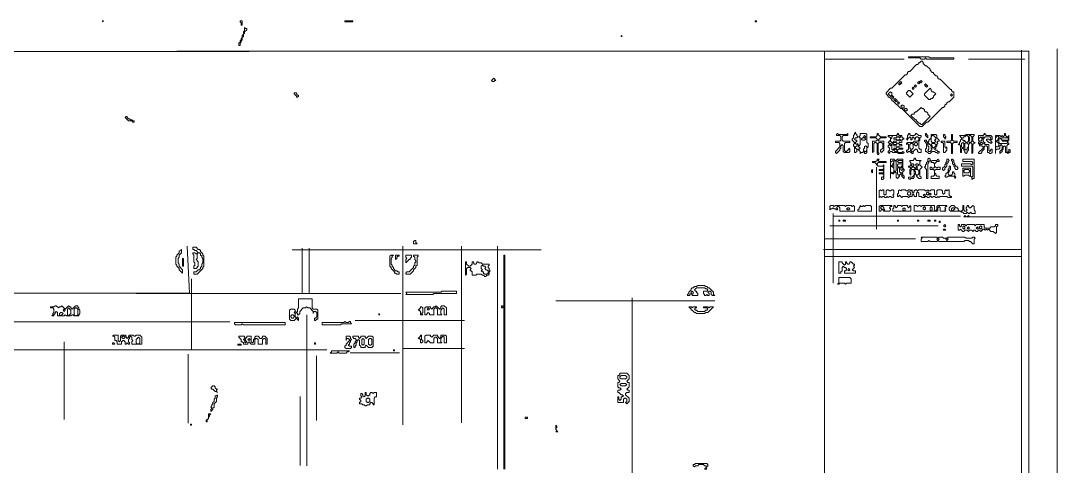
# Model space of a CAD drawing. Extents: x 12 to 2459, y 13 to 1740.
# Drawn here: x 1514 to 2433, y 1344 to 1740 of the extents above; entities that cross this region are included whole.
import ezdxf

# ---------------------------------------------------------------- set-up
doc = ezdxf.new("R2010")
doc.units = 0
for name, color, linetype, lineweight in [('TRACE_CURVE', 6, 'Continuous', 0), ('TRACE_STRAIGHT', 5, 'Continuous', 0), ('TRACE_TEXT_SYMBOL', 6, 'Continuous', 0)]:
    doc.layers.add(name, color=color, linetype=linetype, lineweight=lineweight)

msp = doc.modelspace()

# ---------------------------------------------------------------- linework, layer by layer
at = {"layer": 'TRACE_CURVE', "color": 6}
msp.add_lwpolyline([(1943, 1342), (1943, 1532), (1942, 1532), (1942, 1342)], dxfattribs=at)
at = {"layer": 'TRACE_STRAIGHT', "color": 5}
for p, q in [((1281, 1712.64), (1716, 1712.64)), ((1651.86, 1713.1), (2407.71, 1713.1)), ((2226.37, 1713.1), (2226.37, 282)), ((2401.25, 1714), (2401.25, 52)), ((2407.71, 1713.1), (2407.71, 52)), ((2432.84, 1715.13), (2432.84, 24)), ((2226.37, 1706), (2297, 1706)), ((2354, 1706), (2404, 1706)), ((2272.5, 1610), (2272.5, 1555)), ((2234, 1569), (2234, 1507)), ((2234, 1566.65), (2346.87, 1566.65)), ((2231.11, 1558), (2327.11, 1558)), ((2226.37, 1546.5), (2307.03, 1546.5)), ((1661, 1540), (1663.09, 1498.27)), ((1754.37, 1536.74), (1975, 1536.74)), ((1763.21, 1538), (1763.21, 1497.89)), ((1769.4, 1538), (1769.4, 1497.89)), ((1852.33, 1540), (1852.33, 1381.37)), ((1904.5, 1540), (1904.5, 1383)), ((1936.31, 1540), (1936.31, 1342)), ((2225.62, 1536.88), (2401.25, 1536.88)), ((2226.37, 1530.65), (2401.25, 1530.65)), ((1665, 1511), (1665, 1447.89)), ((1300.63, 1498.27), (1663.09, 1498.27)), ((1616, 1497.98), (1758.13, 1497.98)), ((1729.36, 1497.89), (1850.63, 1497.89)), ((1988.12, 1491.41), (2129, 1491.41)), ((2055.66, 1494), (2055.66, 894.88)), ((1100, 1472.81), (1699, 1472.81)), ((1767.39, 1478.97), (1767.39, 1344.97)), ((1810, 1474), (1907, 1474)), ((1551.95, 1455), (1551.95, 1386)), ((1313, 1447.89), (1785, 1447.89)), ((1662.04, 1443.88), (1662.04, 1382.62)), ((1805.63, 1445.25), (1849.38, 1445.25)), ((1852.33, 1449), (1907, 1449)), ((1775.9, 1442.63), (1775.9, 1385.12)), ((1761.41, 1406.39), (1761.41, 1345.13))]:
    msp.add_line(p, q, dxfattribs=at)
at = {"layer": 'TRACE_TEXT_SYMBOL', "color": 6}
for points in [[(1586, 1740), (1586, 1739), (1587, 1740)], [(1708, 1740), (1708, 1739), (1709, 1738), (1709, 1736), (1710, 1736), (1710, 1740)], [(1801, 1740), (1808, 1740), (1808, 1739), (1801, 1739)], [(2165, 1740), (2166, 1740), (2166, 1739), (2165, 1739)], [(1712, 1734), (1712, 1731), (1711, 1730), (1711, 1728), (1710, 1727), (1710, 1725), (1709, 1724), (1709, 1723), (1708, 1722), (1708, 1721), (1707, 1720), (1707, 1718), (1708, 1718), (1708, 1720), (1709, 1721), (1709, 1722), (1710, 1723), (1710, 1725), (1711, 1726), (1711, 1728), (1712, 1729), (1712, 1730), (1714, 1732), (1714, 1733), (1713, 1733)], [(2046, 1727), (2046, 1726), (2047, 1726)], [(2312, 1704), (2311, 1703), (2310, 1703), (2310, 1702), (2309, 1701), (2308, 1701), (2302, 1695), (2301, 1695), (2300, 1694), (2300, 1693), (2299, 1692), (2298, 1692), (2286, 1680), (2285, 1680), (2281, 1676), (2281, 1675), (2283, 1673), (2283, 1672), (2284, 1672), (2286, 1670), (2286, 1669), (2287, 1669), (2294, 1662), (2295, 1662), (2311, 1646), (2313, 1646), (2317, 1650), (2318, 1650), (2331, 1663), (2332, 1663), (2333, 1664), (2333, 1665), (2334, 1666), (2335, 1666), (2335, 1667), (2336, 1668), (2337, 1668), (2341, 1672), (2341, 1677), (2340, 1677), (2339, 1678), (2339, 1679), (2338, 1679), (2329, 1688), (2328, 1688), (2327, 1689), (2327, 1690), (2326, 1691), (2325, 1691), (2323, 1693), (2323, 1694), (2322, 1694), (2320, 1696), (2320, 1697), (2317, 1700), (2316, 1700), (2314, 1702), (2314, 1703), (2313, 1704)], [(2301, 1708), (2301, 1707), (2311, 1707), (2312, 1706), (2315, 1706), (2316, 1707), (2317, 1706), (2341, 1706), (2341, 1707), (2320, 1707), (2319, 1708)], [(1933, 1689), (1931, 1687), (1932, 1686), (1933, 1686), (1934, 1687), (1935, 1687)], [(2292, 1684), (2293, 1685), (2294, 1684), (2293, 1683)], [(2293, 1685), (2294, 1686), (2295, 1685), (2294, 1684)], [(2306, 1682), (2307, 1683), (2308, 1682), (2307, 1681)], [(2309, 1685), (2310, 1686), (2311, 1685), (2310, 1684)], [(2311, 1686), (2312, 1687), (2313, 1686), (2312, 1685)], [(2315, 1683), (2316, 1684), (2317, 1683), (2316, 1682)], [(2316, 1682), (2317, 1683), (2318, 1682), (2317, 1681)], [(1756, 1676), (1756, 1675), (1758, 1673), (1758, 1672), (1759, 1672), (1760, 1673), (1760, 1674), (1759, 1674), (1758, 1675), (1758, 1676)], [(2285, 1677), (2286, 1676), (2286, 1674), (2285, 1673), (2283, 1675)], [(2285, 1673), (2286, 1674), (2287, 1673), (2286, 1672)], [(2301, 1678), (2302, 1678), (2305, 1675), (2302, 1672), (2299, 1675), (2299, 1676)], [(2304, 1680), (2305, 1681), (2306, 1680), (2305, 1679)], [(2320, 1680), (2321, 1679), (2321, 1678), (2322, 1677), (2323, 1677), (2325, 1675), (2323, 1673), (2323, 1672), (2322, 1671), (2321, 1671), (2320, 1670), (2319, 1670), (2315, 1674), (2315, 1675)], [(2338, 1674), (2339, 1675), (2340, 1674), (2339, 1673)], [(2286, 1672), (2287, 1673), (2288, 1672), (2287, 1671)], [(2288, 1670), (2289, 1671), (2290, 1670), (2289, 1669)], [(2289, 1669), (2290, 1670), (2291, 1669), (2290, 1668)], [(2291, 1667), (2292, 1668), (2293, 1667), (2292, 1666)], [(2294, 1664), (2295, 1665), (2296, 1665), (2297, 1664), (2297, 1663), (2296, 1662)], [(1607, 1655), (1606, 1654), (1609, 1651), (1612, 1651), (1613, 1650), (1614, 1650), (1614, 1651), (1613, 1651), (1612, 1652), (1611, 1652), (1610, 1653), (1609, 1653), (1608, 1654), (1608, 1655)], [(2297, 1661), (2298, 1662), (2299, 1662), (2300, 1661), (2299, 1660), (2298, 1660)], [(2312, 1663), (2313, 1662), (2314, 1662), (2315, 1661), (2315, 1660), (2316, 1659), (2317, 1659), (2318, 1658), (2318, 1657), (2320, 1655), (2313, 1648), (2312, 1648), (2311, 1649), (2310, 1649), (2308, 1651), (2308, 1652), (2307, 1652), (2303, 1656), (2304, 1657), (2306, 1657), (2306, 1658), (2307, 1659), (2308, 1659)], [(2238, 1640), (2237, 1639), (2237, 1638), (2240, 1638), (2241, 1637), (2241, 1634), (2240, 1633), (2236, 1633), (2236, 1632), (2239, 1632), (2240, 1631), (2240, 1628), (2236, 1624), (2236, 1623), (2237, 1622), (2240, 1625), (2240, 1626), (2241, 1627), (2241, 1629), (2242, 1630), (2243, 1629), (2243, 1624), (2244, 1623), (2248, 1623), (2249, 1624), (2249, 1626), (2248, 1627), (2248, 1626), (2246, 1624), (2245, 1624), (2244, 1625), (2244, 1631), (2245, 1632), (2249, 1632), (2249, 1633), (2243, 1633), (2242, 1634), (2242, 1637), (2243, 1638), (2247, 1638), (2247, 1640), (2246, 1639), (2239, 1639)], [(2254, 1641), (2253, 1640), (2253, 1639), (2252, 1638), (2252, 1636), (2251, 1635), (2251, 1634), (2253, 1632), (2253, 1631), (2252, 1630), (2252, 1629), (2253, 1628), (2253, 1623), (2254, 1623), (2255, 1624), (2255, 1625), (2256, 1626), (2258, 1624), (2258, 1622), (2259, 1623), (2260, 1623), (2261, 1624), (2262, 1623), (2262, 1622), (2263, 1622), (2264, 1623), (2264, 1627), (2265, 1628), (2265, 1631), (2264, 1632), (2264, 1639), (2263, 1640), (2258, 1640), (2258, 1638), (2257, 1637), (2256, 1637), (2255, 1638), (2255, 1639), (2254, 1640)], [(2255, 1636), (2256, 1637), (2257, 1637), (2258, 1636), (2258, 1630), (2257, 1629), (2256, 1630), (2256, 1631), (2255, 1630), (2254, 1631), (2254, 1632), (2255, 1633), (2255, 1634), (2254, 1634), (2253, 1635), (2254, 1636)], [(2261, 1637), (2262, 1638), (2263, 1637), (2262, 1636)], [(2273, 1640), (2273, 1638), (2272, 1637), (2267, 1637), (2267, 1636), (2272, 1636), (2273, 1635), (2273, 1634), (2272, 1633), (2269, 1633), (2269, 1623), (2270, 1624), (2270, 1631), (2271, 1632), (2272, 1632), (2273, 1631), (2273, 1622), (2274, 1621), (2275, 1622), (2274, 1623), (2274, 1631), (2275, 1632), (2277, 1632), (2278, 1631), (2278, 1627), (2276, 1625), (2276, 1624), (2277, 1623), (2279, 1625), (2279, 1633), (2275, 1633), (2274, 1634), (2276, 1636), (2281, 1636), (2281, 1637), (2276, 1637), (2274, 1639), (2274, 1640)], [(2291, 1640), (2291, 1639), (2290, 1638), (2283, 1638), (2283, 1637), (2284, 1637), (2285, 1636), (2285, 1634), (2283, 1632), (2284, 1631), (2284, 1630), (2283, 1629), (2283, 1628), (2284, 1627), (2284, 1625), (2283, 1624), (2283, 1623), (2284, 1622), (2284, 1623), (2285, 1624), (2286, 1624), (2287, 1623), (2291, 1623), (2292, 1622), (2296, 1622), (2297, 1623), (2296, 1624), (2295, 1623), (2292, 1623), (2291, 1624), (2291, 1625), (2292, 1626), (2296, 1626), (2296, 1627), (2293, 1627), (2292, 1628), (2293, 1629), (2295, 1629), (2295, 1630), (2293, 1630), (2292, 1631), (2293, 1632), (2295, 1632), (2295, 1634), (2296, 1635), (2297, 1635), (2295, 1637), (2295, 1638), (2293, 1638), (2292, 1639), (2292, 1640)], [(2286, 1637), (2287, 1638), (2290, 1638), (2291, 1637), (2290, 1636), (2288, 1636), (2288, 1635), (2290, 1635), (2291, 1634), (2290, 1633), (2288, 1633), (2287, 1632), (2286, 1632), (2285, 1633), (2285, 1635), (2286, 1636)], [(2292, 1637), (2293, 1638), (2294, 1637), (2293, 1636)], [(2301, 1640), (2301, 1639), (2300, 1638), (2300, 1636), (2299, 1635), (2300, 1634), (2300, 1635), (2302, 1637), (2303, 1636), (2303, 1634), (2304, 1635), (2304, 1636), (2305, 1637), (2306, 1636), (2306, 1635), (2307, 1635), (2307, 1636), (2308, 1637), (2309, 1637), (2310, 1636), (2310, 1634), (2309, 1633), (2306, 1633), (2305, 1632), (2300, 1632), (2299, 1631), (2299, 1630), (2300, 1631), (2301, 1630), (2301, 1626), (2300, 1625), (2299, 1625), (2299, 1624), (2300, 1623), (2301, 1624), (2302, 1624), (2304, 1622), (2305, 1622), (2305, 1624), (2307, 1626), (2308, 1626), (2309, 1625), (2309, 1624), (2310, 1623), (2312, 1623), (2312, 1626), (2311, 1626), (2310, 1627), (2310, 1633), (2311, 1634), (2311, 1636), (2312, 1637), (2312, 1638), (2310, 1638), (2308, 1640), (2307, 1640), (2307, 1639), (2306, 1638), (2303, 1638), (2302, 1639), (2302, 1640)], [(2321, 1639), (2321, 1636), (2319, 1634), (2319, 1633), (2318, 1632), (2317, 1633), (2317, 1634), (2315, 1634), (2315, 1633), (2317, 1631), (2317, 1627), (2316, 1626), (2316, 1624), (2317, 1624), (2319, 1622), (2320, 1622), (2322, 1624), (2324, 1624), (2325, 1623), (2326, 1623), (2327, 1622), (2328, 1623), (2328, 1624), (2327, 1624), (2326, 1625), (2325, 1625), (2324, 1626), (2325, 1627), (2325, 1628), (2326, 1629), (2326, 1630), (2327, 1631), (2326, 1632), (2327, 1633), (2328, 1633), (2328, 1634), (2326, 1636), (2326, 1638), (2325, 1639)], [(2316, 1640), (2316, 1638), (2318, 1636), (2318, 1638), (2317, 1639), (2317, 1640)], [(2321, 1637), (2322, 1638), (2323, 1638), (2325, 1636), (2325, 1635), (2324, 1634), (2325, 1633), (2324, 1632), (2322, 1632), (2321, 1633)], [(2332, 1639), (2332, 1637), (2333, 1636), (2333, 1635), (2334, 1636), (2334, 1637), (2333, 1638), (2333, 1639)], [(2339, 1639), (2339, 1634), (2338, 1633), (2335, 1633), (2335, 1632), (2338, 1632), (2339, 1631), (2339, 1622), (2340, 1622), (2340, 1631), (2341, 1632), (2344, 1632), (2344, 1633), (2341, 1633), (2340, 1634), (2340, 1639)], [(2352, 1639), (2351, 1638), (2346, 1638), (2348, 1636), (2348, 1635), (2347, 1634), (2347, 1633), (2346, 1632), (2346, 1631), (2345, 1630), (2346, 1630), (2347, 1629), (2347, 1623), (2348, 1623), (2348, 1626), (2349, 1627), (2350, 1626), (2350, 1625), (2351, 1624), (2351, 1623), (2352, 1622), (2353, 1623), (2353, 1624), (2354, 1625), (2354, 1630), (2356, 1632), (2357, 1631), (2357, 1622), (2358, 1623), (2358, 1630), (2360, 1632), (2359, 1632), (2358, 1633), (2358, 1637), (2359, 1638), (2359, 1639)], [(2351, 1637), (2352, 1638), (2353, 1638), (2354, 1637), (2354, 1633), (2353, 1632), (2352, 1632), (2351, 1633), (2351, 1634), (2350, 1633), (2349, 1634), (2349, 1636), (2350, 1637)], [(2354, 1637), (2355, 1638), (2356, 1638), (2357, 1637), (2357, 1633), (2356, 1632), (2355, 1632), (2354, 1633), (2355, 1634), (2355, 1636)], [(2368, 1640), (2368, 1639), (2367, 1638), (2363, 1638), (2363, 1634), (2364, 1633), (2363, 1632), (2363, 1631), (2364, 1630), (2364, 1629), (2366, 1629), (2367, 1628), (2367, 1627), (2363, 1623), (2363, 1622), (2365, 1622), (2366, 1623), (2366, 1624), (2368, 1626), (2368, 1628), (2369, 1629), (2370, 1629), (2371, 1628), (2371, 1623), (2372, 1623), (2373, 1622), (2374, 1622), (2375, 1623), (2375, 1626), (2374, 1626), (2374, 1625), (2373, 1624), (2372, 1625), (2372, 1630), (2369, 1630), (2368, 1631), (2369, 1632), (2368, 1632), (2367, 1633), (2367, 1635), (2369, 1637), (2373, 1637), (2374, 1636), (2374, 1635), (2373, 1634), (2372, 1635), (2370, 1635), (2370, 1634), (2372, 1632), (2373, 1632), (2374, 1631), (2375, 1632), (2374, 1633), (2374, 1634), (2375, 1635), (2375, 1637), (2374, 1638), (2370, 1638), (2369, 1639), (2369, 1640)], [(2365, 1637), (2366, 1636), (2366, 1634), (2365, 1633), (2364, 1633), (2363, 1634), (2363, 1635)], [(2366, 1636), (2367, 1637), (2368, 1636), (2367, 1635)], [(2386, 1640), (2386, 1638), (2385, 1637), (2384, 1638), (2383, 1637), (2382, 1638), (2378, 1638), (2378, 1622), (2378, 1625), (2379, 1626), (2381, 1626), (2382, 1627), (2382, 1629), (2383, 1630), (2384, 1629), (2384, 1626), (2382, 1624), (2382, 1622), (2384, 1624), (2384, 1625), (2385, 1626), (2385, 1628), (2386, 1629), (2387, 1628), (2387, 1623), (2388, 1623), (2389, 1622), (2390, 1623), (2391, 1623), (2391, 1625), (2390, 1626), (2390, 1624), (2389, 1623), (2388, 1624), (2388, 1629), (2389, 1630), (2390, 1630), (2390, 1631), (2389, 1632), (2389, 1633), (2390, 1634), (2390, 1638), (2389, 1637), (2388, 1637), (2387, 1638), (2387, 1640)], [(2380, 1638), (2381, 1637), (2381, 1636), (2380, 1635), (2380, 1634), (2379, 1633), (2378, 1634), (2378, 1636)], [(2254, 1628), (2255, 1629), (2256, 1629), (2258, 1627), (2257, 1626), (2255, 1626), (2254, 1627)], [(2259, 1635), (2260, 1636), (2262, 1636), (2263, 1635), (2262, 1634), (2260, 1634)], [(2262, 1628), (2263, 1629), (2264, 1628), (2264, 1625), (2263, 1624), (2262, 1624), (2261, 1625), (2261, 1626), (2262, 1627)], [(2284, 1630), (2285, 1631), (2286, 1630), (2285, 1629)], [(2286, 1630), (2287, 1631), (2288, 1630), (2288, 1629), (2290, 1629), (2291, 1628), (2290, 1627), (2288, 1627), (2288, 1626), (2287, 1625), (2286, 1626)], [(2287, 1631), (2288, 1632), (2290, 1632), (2291, 1631), (2290, 1630), (2288, 1630)], [(2292, 1634), (2293, 1635), (2294, 1634), (2293, 1633)], [(2302, 1630), (2303, 1631), (2304, 1631), (2305, 1630), (2305, 1627), (2304, 1626), (2303, 1626), (2302, 1627)], [(2306, 1631), (2307, 1632), (2308, 1632), (2309, 1631), (2309, 1630), (2308, 1629), (2307, 1629), (2306, 1630)], [(2317, 1631), (2318, 1632), (2319, 1631), (2318, 1630)], [(2318, 1630), (2319, 1631), (2321, 1629), (2321, 1627), (2322, 1626), (2320, 1624), (2319, 1624), (2318, 1625), (2319, 1626), (2319, 1628), (2318, 1629)], [(2321, 1630), (2322, 1631), (2324, 1631), (2325, 1630), (2325, 1629), (2323, 1627), (2322, 1628), (2322, 1629)], [(2330, 1633), (2330, 1632), (2331, 1632), (2332, 1631), (2332, 1623), (2333, 1623), (2335, 1625), (2335, 1628), (2334, 1627), (2333, 1628), (2333, 1633)], [(2348, 1631), (2349, 1632), (2350, 1631), (2350, 1628), (2349, 1627), (2348, 1628)], [(2351, 1631), (2352, 1632), (2354, 1630), (2354, 1628), (2353, 1627), (2353, 1626), (2352, 1625), (2351, 1626)], [(2364, 1631), (2365, 1632), (2366, 1632), (2367, 1631), (2366, 1630), (2365, 1630)], [(2378, 1632), (2379, 1633), (2381, 1631), (2381, 1629), (2380, 1628), (2379, 1628), (2378, 1629)], [(2381, 1635), (2382, 1636), (2384, 1634), (2384, 1633), (2388, 1633), (2389, 1632), (2388, 1631), (2382, 1631), (2381, 1632)], [(2383, 1635), (2384, 1636), (2389, 1636), (2390, 1635), (2389, 1634), (2384, 1634)], [(2288, 1625), (2289, 1626), (2290, 1626), (2291, 1625), (2290, 1624), (2289, 1624)], [(2302, 1624), (2303, 1625), (2304, 1624), (2303, 1623)], [(2273, 1617), (2273, 1616), (2272, 1615), (2269, 1615), (2269, 1614), (2271, 1614), (2274, 1611), (2278, 1611), (2279, 1610), (2279, 1609), (2278, 1608), (2275, 1608), (2275, 1607), (2278, 1607), (2279, 1606), (2278, 1605), (2275, 1605), (2275, 1604), (2278, 1604), (2279, 1603), (2279, 1602), (2278, 1601), (2277, 1601), (2277, 1599), (2278, 1599), (2279, 1600), (2279, 1612), (2278, 1611), (2274, 1611), (2273, 1612), (2273, 1613), (2274, 1614), (2281, 1614), (2281, 1615), (2275, 1615), (2274, 1616), (2275, 1617)], [(2285, 1617), (2285, 1600), (2285, 1604), (2286, 1605), (2287, 1604), (2288, 1604), (2288, 1605), (2289, 1606), (2290, 1605), (2290, 1601), (2291, 1600), (2293, 1602), (2293, 1603), (2294, 1604), (2295, 1603), (2295, 1602), (2297, 1600), (2297, 1602), (2296, 1603), (2296, 1604), (2295, 1605), (2297, 1607), (2297, 1608), (2296, 1609), (2296, 1617), (2291, 1617), (2290, 1616), (2289, 1616), (2288, 1617)], [(2287, 1616), (2288, 1615), (2288, 1614), (2287, 1613), (2287, 1612), (2286, 1611), (2285, 1612), (2285, 1614)], [(2285, 1610), (2286, 1611), (2288, 1609), (2288, 1606), (2287, 1605), (2286, 1605), (2285, 1606)], [(2288, 1615), (2289, 1616), (2290, 1615), (2290, 1607), (2289, 1606), (2288, 1607)], [(2291, 1615), (2292, 1616), (2295, 1616), (2296, 1615), (2295, 1614), (2292, 1614)], [(2291, 1612), (2292, 1613), (2295, 1613), (2296, 1612), (2294, 1610), (2292, 1610), (2291, 1611)], [(2291, 1609), (2292, 1610), (2293, 1609), (2293, 1606), (2294, 1605), (2294, 1604), (2293, 1603), (2292, 1603), (2291, 1604)], [(2294, 1609), (2295, 1610), (2296, 1609), (2296, 1608), (2295, 1607), (2294, 1608)], [(2306, 1618), (2306, 1617), (2305, 1616), (2302, 1616), (2302, 1615), (2303, 1614), (2303, 1612), (2302, 1611), (2301, 1611), (2301, 1610), (2302, 1610), (2303, 1609), (2302, 1608), (2302, 1604), (2303, 1603), (2303, 1607), (2304, 1608), (2305, 1608), (2306, 1607), (2306, 1603), (2304, 1601), (2301, 1601), (2301, 1600), (2302, 1599), (2303, 1600), (2305, 1600), (2306, 1601), (2306, 1603), (2307, 1604), (2308, 1603), (2308, 1602), (2310, 1600), (2312, 1600), (2312, 1601), (2311, 1602), (2311, 1608), (2313, 1610), (2311, 1612), (2311, 1615), (2312, 1616), (2308, 1616), (2307, 1617), (2307, 1618)], [(2303, 1612), (2304, 1613), (2305, 1613), (2306, 1612), (2305, 1611), (2304, 1611)], [(2303, 1609), (2304, 1610), (2306, 1610), (2307, 1609), (2306, 1608), (2304, 1608)], [(2307, 1612), (2308, 1613), (2309, 1613), (2310, 1612), (2309, 1611), (2308, 1611)], [(2307, 1609), (2308, 1610), (2309, 1609), (2308, 1608)], [(2319, 1618), (2318, 1617), (2318, 1615), (2317, 1614), (2317, 1613), (2316, 1612), (2316, 1611), (2315, 1610), (2317, 1608), (2317, 1600), (2318, 1600), (2318, 1613), (2319, 1614), (2319, 1615), (2320, 1616), (2321, 1615), (2321, 1614), (2323, 1614), (2324, 1613), (2324, 1610), (2323, 1609), (2322, 1609), (2321, 1610), (2320, 1610), (2320, 1608), (2323, 1608), (2324, 1607), (2324, 1603), (2323, 1602), (2321, 1602), (2321, 1600), (2328, 1600), (2328, 1602), (2326, 1602), (2325, 1603), (2325, 1604), (2324, 1605), (2324, 1607), (2325, 1608), (2329, 1608), (2329, 1610), (2327, 1610), (2326, 1609), (2324, 1611), (2324, 1613), (2326, 1615), (2328, 1615), (2328, 1616), (2327, 1617), (2326, 1616), (2322, 1616), (2321, 1615), (2320, 1616), (2320, 1617)], [(2335, 1617), (2335, 1615), (2334, 1614), (2334, 1613), (2333, 1612), (2333, 1611), (2331, 1609), (2331, 1608), (2332, 1607), (2333, 1608), (2333, 1609), (2335, 1611), (2335, 1613), (2336, 1614), (2336, 1615), (2337, 1616), (2336, 1617)], [(2337, 1611), (2337, 1609), (2336, 1608), (2336, 1606), (2334, 1604), (2334, 1603), (2333, 1602), (2334, 1601), (2335, 1601), (2336, 1602), (2341, 1602), (2342, 1601), (2342, 1600), (2343, 1601), (2342, 1602), (2342, 1604), (2341, 1605), (2341, 1606), (2340, 1606), (2340, 1604), (2339, 1603), (2337, 1603), (2336, 1604), (2336, 1605), (2337, 1606), (2337, 1607), (2338, 1608), (2338, 1611)], [(2339, 1617), (2339, 1616), (2340, 1615), (2340, 1613), (2341, 1612), (2341, 1611), (2342, 1610), (2342, 1609), (2343, 1608), (2344, 1608), (2345, 1609), (2344, 1610), (2344, 1611), (2343, 1611), (2342, 1612), (2342, 1613), (2341, 1614), (2341, 1616), (2340, 1617)], [(2349, 1617), (2349, 1615), (2357, 1615), (2358, 1614), (2358, 1613), (2357, 1612), (2356, 1613), (2348, 1613), (2348, 1611), (2357, 1611), (2358, 1610), (2358, 1602), (2357, 1601), (2356, 1602), (2356, 1609), (2349, 1609), (2349, 1602), (2350, 1602), (2351, 1603), (2354, 1603), (2355, 1602), (2356, 1602), (2357, 1601), (2357, 1599), (2358, 1600), (2359, 1600), (2359, 1617)], [(2269, 1608), (2268, 1607), (2268, 1606), (2269, 1605)], [(2306, 1607), (2307, 1608), (2309, 1608), (2310, 1607), (2310, 1604), (2309, 1603), (2308, 1603), (2307, 1604), (2307, 1606)], [(2350, 1607), (2351, 1608), (2354, 1608), (2355, 1607), (2355, 1606), (2354, 1605), (2351, 1605), (2350, 1606)], [(2276, 1590), (2275, 1589), (2275, 1583), (2276, 1584), (2277, 1583), (2278, 1584), (2279, 1584), (2280, 1583), (2281, 1583), (2282, 1584), (2283, 1583), (2284, 1584), (2285, 1584), (2286, 1583), (2287, 1583), (2288, 1584), (2287, 1585), (2288, 1586), (2288, 1589), (2287, 1590), (2286, 1590), (2285, 1589), (2284, 1589), (2283, 1590), (2282, 1590), (2281, 1589), (2281, 1586), (2280, 1585), (2279, 1586), (2279, 1590), (2278, 1590), (2277, 1589)], [(2300, 1587), (2301, 1588), (2302, 1588), (2303, 1587), (2303, 1586), (2302, 1585), (2301, 1585), (2300, 1586)], [(2314, 1585), (2315, 1586), (2316, 1585), (2315, 1584)], [(2317, 1587), (2318, 1588), (2319, 1587), (2319, 1586), (2318, 1585), (2317, 1586)], [(2319, 1586), (2320, 1587), (2321, 1586), (2320, 1585)], [(2232, 1576), (2231, 1575), (2231, 1572), (2232, 1573), (2233, 1573), (2234, 1574), (2235, 1573), (2236, 1573), (2237, 1572), (2238, 1572), (2238, 1573), (2237, 1574), (2238, 1575), (2239, 1575), (2240, 1574), (2240, 1571), (2253, 1571), (2253, 1575), (2252, 1576), (2251, 1575), (2250, 1576), (2246, 1576), (2245, 1575), (2244, 1576), (2236, 1576), (2235, 1575), (2234, 1576)], [(2246, 1573), (2247, 1574), (2248, 1574), (2249, 1573), (2248, 1572), (2247, 1572)], [(2258, 1576), (2258, 1575), (2257, 1574), (2257, 1573), (2256, 1572), (2256, 1571), (2268, 1571), (2268, 1575), (2267, 1576), (2263, 1576), (2262, 1575), (2261, 1576), (2260, 1575), (2259, 1575)], [(2276, 1576), (2275, 1575), (2275, 1571), (2276, 1571), (2277, 1572), (2278, 1572), (2279, 1571), (2284, 1571), (2285, 1572), (2285, 1573), (2284, 1574), (2285, 1575), (2286, 1575), (2286, 1576)], [(2276, 1574), (2277, 1575), (2278, 1575), (2279, 1574), (2279, 1573), (2278, 1572)], [(2278, 1572), (2279, 1573), (2280, 1572), (2279, 1571)], [(2288, 1576), (2288, 1574), (2287, 1573), (2287, 1571), (2303, 1571), (2303, 1575), (2302, 1576), (2302, 1575), (2301, 1574), (2300, 1575), (2300, 1576), (2296, 1576), (2295, 1575), (2294, 1576), (2291, 1576), (2291, 1575), (2290, 1574), (2289, 1575), (2289, 1576)], [(2296, 1573), (2297, 1574), (2298, 1573), (2298, 1572), (2297, 1571), (2296, 1572)], [(2306, 1576), (2306, 1571), (2327, 1571), (2327, 1574), (2328, 1575), (2329, 1574), (2329, 1571), (2334, 1571), (2333, 1572), (2334, 1573), (2333, 1574), (2334, 1575), (2335, 1575), (2335, 1576), (2327, 1576), (2326, 1575), (2326, 1572), (2325, 1571), (2324, 1572), (2324, 1576), (2313, 1576), (2312, 1575), (2311, 1576), (2310, 1576), (2309, 1575), (2308, 1576)], [(2314, 1574), (2315, 1575), (2316, 1574), (2316, 1573), (2315, 1572), (2314, 1573)], [(2320, 1574), (2321, 1575), (2322, 1574), (2322, 1572), (2321, 1571), (2320, 1572)], [(2339, 1576), (2337, 1574), (2337, 1572), (2338, 1571), (2347, 1571), (2348, 1570), (2349, 1570), (2350, 1569), (2352, 1569), (2353, 1570), (2354, 1569), (2355, 1569), (2356, 1570), (2357, 1569), (2360, 1569), (2360, 1571), (2359, 1572), (2359, 1575), (2358, 1576), (2356, 1574), (2355, 1574), (2354, 1575), (2354, 1576), (2353, 1576), (2353, 1575), (2352, 1574), (2352, 1573), (2353, 1572), (2352, 1571), (2351, 1571), (2350, 1572), (2350, 1576), (2349, 1576), (2349, 1572), (2348, 1571), (2346, 1571), (2345, 1572), (2345, 1573), (2344, 1574), (2343, 1574), (2341, 1576)], [(2339, 1573), (2340, 1574), (2341, 1574), (2342, 1573), (2340, 1571), (2339, 1572)], [(2239, 1563), (2240, 1563), (2240, 1562), (2239, 1562)], [(2243, 1563), (2245, 1563), (2245, 1562), (2243, 1562)], [(2291, 1563), (2292, 1563), (2292, 1562), (2291, 1562)], [(2309, 1563), (2310, 1563), (2310, 1562), (2309, 1562)], [(2318, 1563), (2320, 1563), (2320, 1562), (2318, 1562)], [(2324, 1563), (2325, 1563), (2325, 1562), (2324, 1562)], [(2351, 1567), (2350, 1566), (2393, 1566), (2355, 1566), (2354, 1567), (2353, 1566), (2352, 1566)], [(2328, 1562), (2329, 1562), (2329, 1561), (2328, 1561)], [(2333, 1559), (2332, 1558), (2333, 1557), (2334, 1558)], [(2332, 1555), (2332, 1554), (2334, 1554), (2333, 1555)], [(2345, 1559), (2345, 1554), (2346, 1554), (2347, 1555), (2349, 1553), (2350, 1553), (2351, 1554), (2353, 1554), (2354, 1553), (2355, 1554), (2357, 1554), (2358, 1553), (2359, 1554), (2360, 1554), (2361, 1553), (2362, 1553), (2363, 1554), (2364, 1554), (2365, 1553), (2367, 1555), (2368, 1555), (2369, 1554), (2370, 1555), (2371, 1554), (2372, 1555), (2374, 1553), (2376, 1553), (2378, 1551), (2379, 1552), (2379, 1557), (2380, 1558), (2380, 1559), (2378, 1559), (2378, 1558), (2377, 1557), (2374, 1557), (2373, 1556), (2369, 1556), (2368, 1557), (2368, 1559), (2361, 1559), (2360, 1558), (2359, 1559), (2353, 1559), (2352, 1558), (2351, 1559), (2348, 1559), (2348, 1558), (2347, 1557), (2346, 1558), (2346, 1559)], [(2349, 1557), (2350, 1558), (2351, 1557), (2351, 1556), (2350, 1555), (2349, 1556)], [(2353, 1556), (2354, 1557), (2355, 1556), (2354, 1555)], [(2361, 1556), (2362, 1557), (2363, 1556), (2362, 1555)], [(2364, 1557), (2365, 1558), (2366, 1557), (2366, 1556), (2365, 1555), (2364, 1556)], [(1863, 1545), (1862, 1544), (1862, 1542), (1865, 1542), (1864, 1543), (1864, 1545)], [(2312, 1548), (2313, 1547), (2312, 1546), (2312, 1544), (2318, 1544), (2319, 1545), (2320, 1544), (2326, 1544), (2327, 1545), (2328, 1544), (2350, 1544), (2351, 1545), (2354, 1545), (2355, 1544), (2356, 1544), (2358, 1542), (2359, 1542), (2359, 1546), (2360, 1547), (2359, 1548), (2358, 1548), (2357, 1547), (2352, 1547), (2351, 1548), (2336, 1548), (2335, 1547), (2332, 1547), (2331, 1548), (2328, 1548), (2327, 1547), (2326, 1548)], [(2326, 1546), (2327, 1547), (2328, 1546), (2327, 1545)], [(2334, 1546), (2335, 1547), (2336, 1546), (2335, 1545)], [(1656, 1537), (1654, 1535), (1654, 1534), (1652, 1532), (1652, 1531), (1651, 1530), (1651, 1524), (1652, 1523), (1652, 1522), (1654, 1520), (1654, 1519), (1657, 1516), (1657, 1519), (1654, 1522), (1654, 1524), (1653, 1525), (1653, 1529), (1654, 1530), (1654, 1532), (1656, 1534)], [(1666, 1539), (1666, 1537), (1667, 1537), (1668, 1536), (1669, 1536), (1671, 1534), (1670, 1533), (1669, 1533), (1668, 1534), (1666, 1534), (1666, 1533), (1667, 1532), (1667, 1526), (1668, 1525), (1668, 1523), (1667, 1522), (1667, 1520), (1669, 1520), (1671, 1522), (1671, 1526), (1669, 1528), (1670, 1529), (1670, 1533), (1671, 1534), (1672, 1534), (1673, 1533), (1673, 1532), (1674, 1531), (1674, 1530), (1675, 1529), (1675, 1525), (1674, 1524), (1674, 1522), (1673, 1521), (1673, 1520), (1672, 1519), (1671, 1519), (1669, 1517), (1667, 1517), (1667, 1515), (1670, 1515), (1675, 1520), (1675, 1521), (1676, 1522), (1676, 1531), (1675, 1532), (1675, 1533), (1673, 1535), (1673, 1536), (1672, 1537), (1671, 1537), (1669, 1539)], [(1657, 1529), (1658, 1529), (1658, 1522), (1657, 1522)], [(1842, 1532), (1841, 1531), (1841, 1522), (1842, 1521), (1842, 1520), (1845, 1517), (1845, 1516), (1846, 1516), (1847, 1515), (1849, 1515), (1849, 1517), (1848, 1517), (1847, 1518), (1846, 1518), (1844, 1520), (1844, 1521), (1843, 1522), (1843, 1523), (1842, 1524), (1842, 1529), (1843, 1530), (1843, 1531), (1844, 1532)], [(1846, 1532), (1846, 1528), (1847, 1529), (1847, 1530), (1848, 1531), (1849, 1531), (1849, 1532)], [(1862, 1532), (1862, 1531), (1863, 1530), (1863, 1528), (1864, 1527), (1864, 1526), (1863, 1525), (1863, 1523), (1862, 1522), (1862, 1521), (1858, 1517), (1856, 1517), (1855, 1516), (1855, 1515), (1859, 1515), (1862, 1518), (1862, 1519), (1864, 1521), (1864, 1522), (1865, 1523), (1865, 1530), (1866, 1531), (1866, 1532)], [(1855, 1532), (1855, 1530), (1856, 1529), (1855, 1528), (1855, 1525), (1858, 1528), (1859, 1528), (1859, 1529), (1860, 1530), (1860, 1532)], [(1908, 1526), (1908, 1514), (1909, 1515), (1909, 1520), (1910, 1521), (1912, 1521), (1913, 1520), (1912, 1519), (1912, 1518), (1913, 1518), (1914, 1517), (1914, 1514), (1917, 1514), (1918, 1515), (1922, 1515), (1923, 1514), (1924, 1514), (1925, 1513), (1926, 1513), (1927, 1514), (1928, 1514), (1929, 1515), (1929, 1517), (1930, 1518), (1929, 1519), (1929, 1520), (1928, 1521), (1928, 1522), (1929, 1523), (1929, 1524), (1923, 1524), (1922, 1525), (1920, 1525), (1919, 1526), (1918, 1526), (1918, 1525), (1917, 1524), (1916, 1524), (1915, 1525), (1915, 1526), (1914, 1526), (1914, 1524), (1912, 1522), (1911, 1522), (1909, 1524), (1909, 1526)], [(1922, 1522), (1923, 1523), (1924, 1522), (1925, 1522), (1926, 1521), (1925, 1520), (1926, 1519), (1927, 1519), (1928, 1518), (1928, 1516), (1927, 1515), (1925, 1515), (1924, 1516), (1924, 1517), (1923, 1517), (1922, 1518), (1923, 1519), (1922, 1520)], [(2239, 1526), (2239, 1516), (2241, 1516), (2241, 1517), (2242, 1518), (2242, 1521), (2243, 1522), (2244, 1521), (2245, 1521), (2246, 1520), (2246, 1519), (2245, 1518), (2244, 1518), (2244, 1516), (2254, 1516), (2254, 1518), (2252, 1518), (2251, 1519), (2253, 1521), (2252, 1522), (2253, 1523), (2253, 1524), (2252, 1524), (2250, 1526), (2249, 1526), (2249, 1525), (2248, 1524), (2247, 1524), (2246, 1525), (2246, 1526), (2245, 1526), (2245, 1524), (2244, 1523), (2242, 1525), (2242, 1526)], [(2247, 1519), (2248, 1520), (2249, 1519), (2248, 1518)], [(2239, 1512), (2239, 1507), (2238, 1506), (2239, 1506), (2240, 1507), (2244, 1507), (2245, 1506), (2246, 1507), (2250, 1507), (2250, 1511), (2249, 1512)], [(1887, 1500), (1886, 1499), (1855, 1499), (1856, 1498), (1855, 1497), (1879, 1497), (1880, 1498), (1900, 1498), (1900, 1500)], [(2114, 1505), (2113, 1504), (2111, 1504), (2110, 1503), (2109, 1503), (2108, 1502), (2108, 1501), (2106, 1499), (2106, 1498), (2105, 1497), (2105, 1496), (2107, 1496), (2107, 1497), (2108, 1498), (2109, 1497), (2109, 1496), (2114, 1496), (2114, 1498), (2113, 1499), (2113, 1500), (2112, 1500), (2111, 1501), (2113, 1503), (2120, 1503), (2121, 1502), (2122, 1502), (2123, 1501), (2122, 1500), (2119, 1500), (2119, 1498), (2120, 1497), (2120, 1496), (2121, 1496), (2122, 1497), (2123, 1496), (2124, 1496), (2124, 1498), (2123, 1499), (2124, 1500), (2125, 1500), (2126, 1499), (2126, 1497), (2127, 1496), (2129, 1496), (2128, 1497), (2128, 1499), (2124, 1503), (2123, 1503), (2122, 1504), (2121, 1504), (2120, 1505)], [(2108, 1499), (2109, 1500), (2110, 1499), (2110, 1498), (2109, 1497), (2108, 1498)], [(1760, 1493), (1760, 1485), (1759, 1484), (1759, 1482), (1758, 1481), (1757, 1482), (1757, 1483), (1756, 1484), (1753, 1484), (1752, 1483), (1752, 1475), (1753, 1474), (1756, 1474), (1758, 1476), (1760, 1474), (1760, 1476), (1759, 1477), (1758, 1476), (1757, 1477), (1757, 1480), (1758, 1481), (1759, 1480), (1759, 1479), (1760, 1479), (1761, 1480), (1761, 1482), (1764, 1485), (1766, 1485), (1767, 1486), (1768, 1485), (1770, 1485), (1773, 1482), (1773, 1480), (1773, 1481), (1774, 1482), (1775, 1482), (1776, 1481), (1776, 1477), (1775, 1476), (1774, 1476), (1774, 1474), (1775, 1474), (1776, 1475), (1777, 1475), (1777, 1483), (1776, 1484), (1773, 1484), (1772, 1485), (1772, 1493)], [(1544, 1487), (1543, 1486), (1540, 1486), (1540, 1485), (1542, 1485), (1543, 1484), (1543, 1481), (1542, 1480), (1542, 1479), (1541, 1478), (1543, 1478), (1543, 1479), (1544, 1480), (1544, 1481), (1545, 1482), (1546, 1481), (1546, 1478), (1552, 1478), (1553, 1479), (1554, 1478), (1558, 1478), (1559, 1479), (1560, 1479), (1561, 1478), (1565, 1478), (1565, 1479), (1566, 1480), (1566, 1483), (1565, 1484), (1565, 1485), (1564, 1486), (1564, 1487), (1562, 1487), (1559, 1484), (1558, 1485), (1558, 1486), (1557, 1486), (1556, 1487), (1553, 1484), (1550, 1487), (1549, 1486), (1548, 1486), (1547, 1485), (1545, 1487)], [(1548, 1480), (1549, 1481), (1550, 1481), (1551, 1480), (1549, 1478), (1548, 1479)], [(1551, 1483), (1552, 1484), (1553, 1483), (1552, 1482)], [(1555, 1484), (1556, 1485), (1558, 1483), (1558, 1480), (1556, 1478), (1555, 1479)], [(1561, 1484), (1562, 1485), (1563, 1485), (1564, 1484), (1564, 1479), (1563, 1478), (1562, 1478), (1561, 1479)], [(1756, 1481), (1757, 1482), (1758, 1481), (1757, 1480)], [(1868, 1486), (1868, 1485), (1866, 1483), (1867, 1483), (1868, 1482), (1868, 1479), (1870, 1479), (1869, 1480), (1870, 1481), (1870, 1485), (1869, 1486)], [(1882, 1487), (1881, 1486), (1880, 1486), (1878, 1484), (1877, 1485), (1877, 1486), (1873, 1486), (1872, 1485), (1872, 1479), (1873, 1479), (1875, 1481), (1876, 1480), (1876, 1479), (1880, 1479), (1880, 1484), (1881, 1485), (1882, 1485), (1883, 1484), (1883, 1479), (1887, 1479), (1886, 1480), (1886, 1483), (1888, 1485), (1889, 1484), (1889, 1479), (1891, 1479), (1891, 1485), (1889, 1487), (1887, 1487), (1886, 1486), (1886, 1485), (1885, 1484)], [(1874, 1484), (1875, 1485), (1876, 1484), (1875, 1483)], [(1940, 1487), (1941, 1487), (1941, 1485), (1940, 1485)], [(2106, 1486), (2108, 1484), (2108, 1483), (2109, 1483), (2111, 1481), (2112, 1481), (2113, 1480), (2120, 1480), (2121, 1481), (2123, 1481), (2128, 1486), (2125, 1486), (2124, 1485), (2123, 1486), (2119, 1486), (2119, 1485), (2122, 1485), (2123, 1484), (2122, 1483), (2121, 1483), (2120, 1482), (2114, 1482), (2113, 1483), (2112, 1483), (2111, 1484), (2112, 1485), (2113, 1485), (2113, 1486), (2110, 1486), (2109, 1485), (2108, 1486)], [(1703, 1472), (1703, 1471), (1704, 1470), (1709, 1470), (1710, 1471), (1711, 1470), (1748, 1470), (1748, 1472)], [(1753, 1478), (1754, 1479), (1755, 1479), (1756, 1478), (1756, 1477), (1755, 1476), (1754, 1476), (1753, 1477)], [(1801, 1473), (1800, 1472), (1781, 1472), (1781, 1470), (1797, 1470), (1798, 1471), (1807, 1471), (1806, 1472), (1806, 1473), (1805, 1473), (1804, 1472), (1802, 1472)], [(1831, 1480), (1831, 1479), (1832, 1479)], [(1596, 1461), (1595, 1460), (1596, 1460), (1597, 1459), (1597, 1456), (1598, 1456), (1599, 1455), (1599, 1453), (1603, 1453), (1603, 1455), (1604, 1456), (1605, 1456), (1606, 1455), (1606, 1453), (1607, 1453), (1608, 1454), (1609, 1453), (1610, 1453), (1610, 1454), (1609, 1455), (1609, 1457), (1610, 1458), (1610, 1459), (1611, 1460), (1612, 1459), (1612, 1457), (1613, 1456), (1612, 1455), (1612, 1453), (1621, 1453), (1621, 1459), (1619, 1461), (1616, 1461), (1615, 1460), (1614, 1460), (1613, 1461), (1610, 1461), (1609, 1460), (1609, 1459), (1608, 1458), (1607, 1459), (1607, 1460), (1606, 1461), (1603, 1461), (1602, 1460), (1602, 1456), (1601, 1455), (1600, 1456), (1600, 1461)], [(1595, 1454), (1595, 1453), (1597, 1453), (1596, 1454)], [(1603, 1459), (1604, 1460), (1605, 1460), (1606, 1459), (1605, 1458), (1604, 1458)], [(1618, 1459), (1619, 1458), (1619, 1454), (1618, 1453), (1617, 1453), (1616, 1454), (1616, 1457)], [(1706, 1453), (1709, 1453), (1709, 1452), (1706, 1452)], [(1707, 1460), (1707, 1459), (1709, 1457), (1709, 1455), (1710, 1455), (1711, 1454), (1711, 1453), (1715, 1453), (1715, 1454), (1716, 1455), (1718, 1453), (1721, 1453), (1721, 1457), (1722, 1458), (1723, 1458), (1724, 1457), (1724, 1453), (1728, 1453), (1728, 1457), (1729, 1458), (1730, 1458), (1731, 1457), (1731, 1453), (1732, 1453), (1732, 1458), (1730, 1460), (1728, 1460), (1728, 1459), (1727, 1458), (1726, 1458), (1724, 1460), (1722, 1460), (1721, 1459), (1721, 1458), (1720, 1457), (1720, 1455), (1719, 1454), (1718, 1455), (1718, 1460), (1714, 1460), (1714, 1459), (1713, 1458), (1712, 1459), (1712, 1460)], [(1711, 1457), (1712, 1458), (1713, 1457), (1712, 1456)], [(1712, 1455), (1713, 1456), (1714, 1455), (1713, 1454)], [(1715, 1457), (1716, 1458), (1717, 1457), (1716, 1456)], [(1774, 1454), (1774, 1453), (1775, 1453), (1775, 1454)], [(1802, 1460), (1802, 1456), (1802, 1457), (1803, 1458), (1804, 1458), (1805, 1457), (1805, 1456), (1802, 1453), (1802, 1452), (1801, 1451), (1801, 1450), (1802, 1449), (1806, 1449), (1807, 1450), (1807, 1451), (1805, 1451), (1804, 1452), (1805, 1453), (1805, 1454), (1806, 1455), (1806, 1456), (1807, 1457), (1806, 1458), (1806, 1459), (1805, 1460)], [(1808, 1460), (1808, 1459), (1809, 1458), (1810, 1458), (1811, 1457), (1811, 1456), (1810, 1455), (1810, 1454), (1809, 1453), (1809, 1450), (1810, 1450), (1810, 1451), (1811, 1452), (1811, 1454), (1812, 1455), (1812, 1456), (1813, 1457), (1814, 1456), (1814, 1452), (1815, 1451), (1815, 1450), (1819, 1450), (1819, 1451), (1820, 1452), (1822, 1450), (1825, 1450), (1826, 1451), (1826, 1459), (1825, 1460), (1822, 1460), (1820, 1458), (1819, 1459), (1819, 1460), (1815, 1460), (1815, 1459), (1814, 1458), (1813, 1459), (1813, 1460)], [(1816, 1457), (1817, 1458), (1818, 1457), (1818, 1453), (1817, 1452), (1816, 1453)], [(1822, 1457), (1823, 1458), (1824, 1458), (1825, 1457), (1825, 1453), (1824, 1452), (1823, 1452), (1822, 1453)], [(1868, 1461), (1868, 1460), (1866, 1458), (1867, 1458), (1868, 1457), (1868, 1454), (1869, 1454), (1870, 1455), (1870, 1456), (1869, 1457), (1869, 1461)], [(1873, 1461), (1872, 1460), (1872, 1454), (1873, 1454), (1875, 1456), (1877, 1454), (1880, 1454), (1880, 1458), (1881, 1459), (1882, 1459), (1883, 1458), (1883, 1454), (1887, 1454), (1886, 1455), (1886, 1458), (1888, 1460), (1889, 1459), (1889, 1454), (1891, 1454), (1891, 1460), (1890, 1461), (1886, 1461), (1886, 1459), (1885, 1458), (1883, 1460), (1883, 1461), (1880, 1461), (1878, 1459), (1877, 1460), (1877, 1461)], [(1789, 1447), (1789, 1446), (1788, 1445), (1794, 1445), (1795, 1446), (1796, 1445), (1802, 1445), (1803, 1446), (1804, 1446), (1805, 1447)], [(1844, 1448), (1845, 1448), (1845, 1447), (1844, 1447)], [(2045, 1427), (2045, 1426), (2044, 1425), (2043, 1425), (2043, 1422), (2045, 1420), (2044, 1419), (2043, 1419), (2043, 1415), (2044, 1414), (2045, 1414), (2046, 1413), (2045, 1412), (2043, 1412), (2043, 1410), (2044, 1410), (2046, 1408), (2047, 1408), (2048, 1407), (2047, 1406), (2046, 1406), (2046, 1404), (2045, 1403), (2044, 1404), (2044, 1406), (2043, 1406), (2043, 1401), (2048, 1401), (2048, 1404), (2049, 1405), (2050, 1405), (2051, 1404), (2051, 1402), (2050, 1401), (2051, 1400), (2053, 1402), (2053, 1405), (2050, 1408), (2050, 1409), (2051, 1410), (2053, 1410), (2053, 1412), (2052, 1412), (2051, 1413), (2053, 1415), (2053, 1419), (2052, 1419), (2051, 1420), (2053, 1422), (2053, 1425), (2051, 1427)], [(2045, 1424), (2046, 1425), (2050, 1425), (2051, 1424), (2051, 1423), (2050, 1422), (2046, 1422), (2045, 1423)], [(1684, 1416), (1682, 1414), (1683, 1413), (1684, 1413), (1686, 1411), (1687, 1411), (1688, 1410), (1687, 1411), (1687, 1412), (1688, 1413), (1687, 1413), (1686, 1414), (1686, 1415), (1685, 1416)], [(2045, 1417), (2046, 1418), (2050, 1418), (2051, 1417), (2050, 1416), (2046, 1416)], [(1688, 1408), (1687, 1407), (1686, 1407), (1686, 1405), (1685, 1404), (1685, 1402), (1684, 1401), (1684, 1400), (1683, 1399), (1683, 1398), (1682, 1397), (1683, 1396), (1682, 1395), (1682, 1393), (1684, 1395), (1684, 1396), (1685, 1397), (1685, 1400), (1687, 1402), (1687, 1405), (1688, 1406)], [(1819, 1410), (1819, 1407), (1818, 1406), (1817, 1407), (1817, 1408), (1816, 1409), (1815, 1409), (1815, 1407), (1816, 1406), (1815, 1405), (1814, 1405), (1814, 1404), (1815, 1403), (1815, 1402), (1814, 1401), (1814, 1400), (1816, 1400), (1817, 1399), (1818, 1399), (1819, 1398), (1820, 1398), (1821, 1399), (1823, 1399), (1823, 1400), (1824, 1401), (1825, 1401), (1826, 1400), (1826, 1399), (1827, 1399), (1827, 1405), (1828, 1406), (1829, 1406), (1829, 1410), (1827, 1410), (1826, 1409), (1825, 1410), (1824, 1410), (1823, 1409), (1823, 1408), (1822, 1407), (1821, 1407), (1820, 1408), (1820, 1410)], [(1820, 1404), (1821, 1405), (1822, 1405), (1823, 1404), (1823, 1402), (1822, 1401), (1821, 1401), (1820, 1402)], [(1680, 1391), (1680, 1387), (1678, 1385), (1678, 1384), (1679, 1384), (1679, 1386), (1680, 1387), (1680, 1388), (1681, 1389), (1681, 1390), (1682, 1391)], [(1664, 1382), (1665, 1382), (1665, 1381), (1664, 1381)], [(1961, 1388), (1961, 1387), (1963, 1387), (1963, 1388)], [(1988, 1381), (1988, 1377), (1989, 1376), (1988, 1375), (1990, 1375), (1988, 1377), (1988, 1378), (1989, 1379), (1989, 1380)], [(2112, 1347), (2111, 1346), (2110, 1346), (2110, 1345), (2111, 1344), (2112, 1345), (2114, 1345), (2115, 1346), (2119, 1346), (2120, 1345), (2121, 1345), (2122, 1344), (2120, 1342), (2122, 1342), (2121, 1343), (2123, 1345), (2123, 1346), (2122, 1347)]]:
    msp.add_lwpolyline(points, close=True, dxfattribs=at)
for points in [[(2293, 1590), (2292, 1589), (2292, 1587), (2291, 1586), (2291, 1584), (2292, 1584), (2293, 1585), (2295, 1583), (2296, 1584), (2300, 1584), (2301, 1583), (2302, 1584), (2304, 1584), (2304, 1585), (2305, 1586), (2306, 1585), (2306, 1584), (2308, 1584), (2308, 1587), (2309, 1588), (2310, 1587), (2310, 1584), (2312, 1584), (2313, 1583), (2315, 1583), (2316, 1584), (2317, 1584), (2318, 1583), (2319, 1583), (2320, 1584), (2321, 1584), (2322, 1583), (2323, 1584), (2324, 1584), (2325, 1583), (2326, 1583), (2327, 1584), (2328, 1583), (2329, 1584), (2335, 1584), (2336, 1583), (2339, 1583), (2339, 1584), (2338, 1584), (2337, 1585), (2337, 1590), (2336, 1590), (2335, 1589), (2334, 1590), (2333, 1589), (2333, 1587), (2332, 1586), (2331, 1587), (2331, 1589), (2330, 1590), (2327, 1590), (2326, 1589), (2326, 1586), (2325, 1585), (2324, 1586), (2324, 1590), (2321, 1590), (2320, 1589), (2319, 1589)], [(2319, 1589), (2318, 1590), (2317, 1589), (2316, 1589), (2315, 1590), (2310, 1590), (2309, 1589), (2308, 1590), (2307, 1590), (2306, 1589), (2306, 1588), (2305, 1587), (2304, 1588), (2304, 1590), (2303, 1589), (2302, 1590), (2301, 1590), (2300, 1589), (2299, 1589), (2298, 1590), (2295, 1590), (2294, 1589), (2293, 1590)]]:
    msp.add_lwpolyline(points, dxfattribs=at)

doc.saveas('drawing.dxf')
